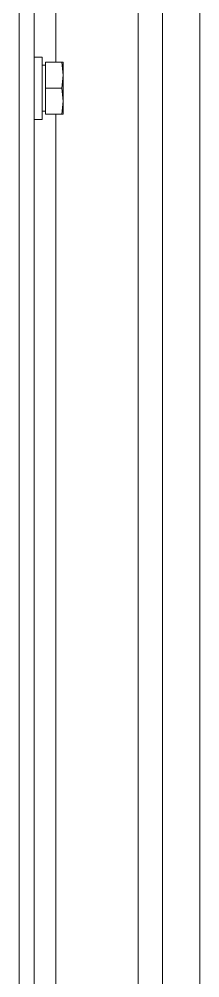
# Model space of a CAD drawing. Header units: millimetres. Extents: x -187347 to 135007, y -6415 to 292048.
# Drawn here: x -54496.1 to -54461.3, y 21893.1 to 22077.7 of the extents above; entities that cross this region are included whole.
import ezdxf

# ---------------------------------------------------------------- set-up
doc = ezdxf.new("R2010")
doc.units = ezdxf.units.MM
doc.header["$LTSCALE"] = 100
doc.layers.get('0').update_dxf_attribs({"lineweight": 18})
doc.layers.add('Layout Multivac', color=2, linetype='Continuous')

# ---------------------------------------------------------------- blocks, each defined once
blk = doc.blocks.new('I319 MD_left to right')
at = {"color": 0, "linetype": 'Continuous', "lineweight": 18}
for p, q in [((3364.4, 2821.04), (3364.4, 2114.74)), ((3367.27, 2821.04), (3367.27, 2114.74)), ((3371.47, 2678.24), (3371.47, 2724.24)), ((3387.36, 2152.24), (3387.36, 2724.24)), ((3392.03, 2152.24), (3392.03, 2724.24)), ((3399.27, 2154.24), (3399.27, 2722.24)), ((3368.87, 2679.24), (3367.27, 2679.24)), ((3368.87, 2667.24), (3368.87, 2679.24)), ((3369.47, 2677.68), (3368.87, 2677.68)), ((3369.47, 2673.24), (3369.47, 2678.24)), ((3372.66, 2678.24), (3369.47, 2678.24)), ((3372.66, 2678.24), (3372.87, 2675.74)), ((3372.87, 2678.24), (3372.66, 2678.24)), ((3372.87, 2675.74), (3372.87, 2678.24)), ((3372.87, 2675.74), (3372.66, 2673.24)), ((3372.87, 2670.74), (3372.87, 2675.74)), ((3369.47, 2668.24), (3369.47, 2673.24)), ((3372.66, 2673.24), (3369.47, 2673.24)), ((3372.66, 2673.24), (3372.87, 2670.74)), ((3372.87, 2670.74), (3372.66, 2668.24)), ((3372.87, 2668.24), (3372.87, 2670.74)), ((3368.87, 2668.8), (3369.47, 2668.8)), ((3372.66, 2668.24), (3369.47, 2668.24)), ((3371.47, 2216.04), (3371.47, 2668.24)), ((3372.66, 2668.24), (3372.87, 2668.24)), ((3367.27, 2667.24), (3368.87, 2667.24))]:
    blk.add_line(p, q, dxfattribs=at)

msp = doc.modelspace()

# ---------------------------------------------------------------- block references
at = {"layer": 'Layout Multivac'}
msp.add_blockref('I319 MD_left to right', (-57860.53, 19391.13, 3.45), dxfattribs=at)

doc.saveas('drawing.dxf')
